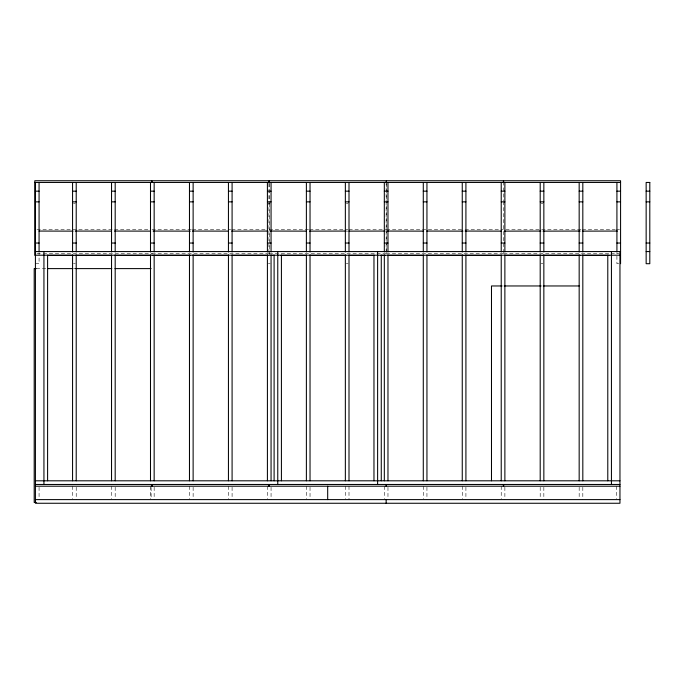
<?xml version="1.0" encoding="UTF-8"?>
<svg xmlns="http://www.w3.org/2000/svg" width="684" height="684" viewBox="0 0 684 684"><rect width="100%" height="100%" fill="white"/><g stroke="black" fill="none" stroke-linecap="round" stroke-linejoin="round"><path stroke-width="0.51" stroke-dasharray="3.42 2.56" d="M73.47 203.67L75.3 203.67M268.325 203.67L270.146 203.67M346.266 203.67L348.088 203.67M541.112 203.67L542.934 203.67M36.936 229.414L113.458 229.354M114.519 229.354L149.591 229.414M152.019 229.414L191.349 229.354M192.409 229.414L230.67 229.354M231.731 229.414L265.743 229.354M269.239 229.354L308.561 229.414M309.621 229.354L347.882 229.414M348.951 229.354L386.144 229.414M386.451 229.414L464.034 229.354M465.094 229.354L503.356 229.414M505.792 229.414L581.246 229.354M582.315 229.354L615.258 229.414M616.318 229.354L619.507 229.414M345.762 231.064L347.882 231.132M36.936 253.661L42.246 253.661M43.314 253.661L151.72 253.661M152.019 253.661L268.932 253.661M269.239 253.661L386.144 253.661M503.356 253.661L386.451 253.661L386.451 203.584M503.663 253.661L609.948 253.661M611.009 253.661L619.507 253.661M35.414 263.708L39.074 263.708L39.074 253.046M73.47 263.708L75.3 263.708M268.325 263.708L270.146 263.708M346.266 263.708L348.088 263.708M541.112 263.708L542.934 263.708M618.746 263.708L616.917 263.708L616.917 253.046M36.329 268.607L45.888 268.607M73.521 268.607L75.65 268.607M616.31 486.213L616.31 498.576M582.819 487.239L582.819 499.611M579.168 487.239L579.168 498.576M543.848 487.239L543.848 499.611M540.198 487.239L540.198 498.576M504.877 487.239L504.877 499.611M503.356 181.799L503.356 200.822M503.356 201.472L503.356 254.32M501.227 486.213L501.227 498.576M465.915 487.239L465.915 499.611M462.256 486.213L462.256 498.576M426.944 487.239L426.944 499.611M423.285 486.213L423.285 498.576M387.973 487.239L387.973 499.611M386.451 183.509L386.451 202.934M386.144 181.799L386.144 200.822M386.144 201.472L386.144 254.32M384.322 486.213L384.322 498.576M349.002 486.213L349.002 499.611M345.352 486.213L345.352 498.576M310.032 487.239L310.032 498.576M306.381 486.213L306.381 498.576M271.061 487.239L271.061 499.611M269.239 183.509L269.239 202.934M269.239 203.584L269.239 255.371M268.932 183.509L268.932 200.822M268.932 201.472L268.932 254.32M267.41 486.213L267.41 498.576M232.09 487.239L232.09 499.611M228.439 486.213L228.439 498.576M193.127 487.239L193.127 499.611M189.468 486.213L189.468 498.576M154.156 487.239L154.156 499.611M152.019 253.26L152.019 255.371M151.113 487.478L151.113 498.157M150.497 486.213L150.497 498.576M115.186 487.239L115.186 499.611M111.535 486.213L111.535 498.576M76.215 487.239L76.215 499.611M72.564 486.213L72.564 498.576M39.074 487.239L39.074 499.611"/><path stroke-width="1.03" d="M34.807 182.448L620.576 182.448M35.414 191.169L39.074 191.169M72.564 191.169L76.215 191.169M111.535 191.169L115.186 191.169M150.497 191.169L154.156 191.169M189.468 191.169L193.127 191.169M228.439 191.169L232.09 191.169M267.41 191.169L271.061 191.169M306.381 191.169L310.032 191.169M345.352 191.169L349.002 191.169M384.322 191.169L387.973 191.169M423.285 191.169L426.944 191.169M462.256 191.169L465.915 191.169M501.227 191.169L504.877 191.169M540.198 191.169L543.848 191.169M579.168 191.169L582.819 191.169M616.917 191.169L620.576 191.169M646.149 191.169L649.8 191.169M35.414 201.857L39.074 201.857M72.564 201.857L76.215 201.857M111.535 201.857L115.186 201.857M150.497 201.857L154.156 201.857M189.468 201.857L193.127 201.857M228.439 201.857L232.09 201.857M267.41 201.857L271.061 201.857M306.381 201.857L310.032 201.857M345.352 201.857L349.002 201.857M384.322 201.857L387.973 201.857M423.285 201.857L426.944 201.857M462.256 201.857L465.915 201.857M501.227 201.857L504.877 201.857M540.198 201.857L543.848 201.857M579.168 201.857L582.819 201.857M616.917 201.857L620.576 201.857M646.149 201.857L649.8 201.857M39.056 231.064L73.068 231.132M75.197 231.064L111.33 231.132M114.519 231.064L150.66 231.132M153.088 231.064L190.28 231.132M192.409 231.064L228.542 231.132M231.731 231.132L267.872 231.064M270.3 231.064L306.432 231.132M309.621 231.132L345.762 231.064M348.951 231.132L385.083 231.064M387.512 231.064L423.652 231.132M426.833 231.064L462.974 231.132M465.094 231.064L501.235 231.132M504.724 231.132L540.864 231.064M542.985 231.132L580.186 231.064M582.315 231.132L617.387 231.064M35.414 243.034L39.074 243.034M72.564 243.034L76.215 243.034M111.535 243.034L115.186 243.034M150.497 243.034L154.156 243.034M189.468 243.034L193.127 243.034M228.439 243.034L232.09 243.034M267.41 243.034L271.061 243.034M306.381 243.034L310.032 243.034M345.352 243.034L349.002 243.034M384.322 243.034L387.973 243.034M423.285 243.034L426.944 243.034M462.256 243.034L465.915 243.034M501.227 243.034L504.877 243.034M540.198 243.034L543.848 243.034M579.168 243.034L582.819 243.034M616.917 243.034L620.576 243.034M646.149 243.034L649.8 243.034M35.414 251.558L620.576 251.558M646.149 251.558L649.8 251.558M35.414 255.209L619.961 255.209M47.564 255.371L73.068 255.371M75.197 255.371L111.33 255.371M114.519 255.371L150.66 255.371M153.088 255.371L190.28 255.371M192.409 255.371L228.542 255.371M231.731 255.371L267.872 255.371M270.3 255.371L274.549 255.371M280.927 255.371L306.432 255.371M309.621 255.371L345.762 255.371M348.951 255.371L374.456 255.371M380.834 255.371L385.083 255.371M387.512 255.371L423.652 255.371M426.833 255.371L462.974 255.371M465.094 255.371L501.235 255.371M504.724 255.371L540.864 255.371M542.985 255.371L580.186 255.371M582.315 255.371L608.88 255.371M36.329 268.607L34.2 268.607L34.2 502.424L36.329 502.424M48.017 268.607L72.461 268.607M75.65 268.607L111.783 268.607M114.972 268.607L151.113 268.607M502.047 285.963L491.488 285.963L491.488 480.809M504.159 285.963L541.138 285.963M543.25 285.963L579.168 285.963M35.414 480.809L619.961 480.809M35.414 484.46L619.961 484.46M35.414 486.213L619.961 486.213M35.414 499.611L619.961 499.611M620.576 263.708L620.576 180.738L503.663 180.738L503.663 182.448M619.961 251.558L619.961 503.262L35.414 503.262L35.414 182.448M616.917 182.448L616.917 251.977M611.436 251.558L611.436 484.46M607.785 255.209L607.785 480.809M582.819 182.448L582.819 251.977M582.819 254.995L582.819 480.809M579.168 182.448L579.168 251.977M579.168 254.995L579.168 480.809M543.848 182.448L543.848 251.977M543.848 254.995L543.848 480.809M540.198 182.448L540.198 251.977M540.198 254.995L540.198 480.809M504.877 182.448L504.877 251.977M504.877 254.995L504.877 480.809M503.663 484.46L503.663 486.213M503.356 182.448L503.356 180.738L386.451 180.738L386.451 182.448M503.356 484.46L503.356 486.213M501.227 182.448L501.227 251.977M501.227 254.995L501.227 480.809M465.915 182.448L465.915 251.977M465.915 254.995L465.915 480.809M462.256 182.448L462.256 251.977M462.256 254.995L462.256 480.809M426.944 182.448L426.944 251.977M426.944 254.995L426.944 480.809M423.285 182.448L423.285 251.977M423.285 254.995L423.285 480.809M387.973 182.448L387.973 251.977M387.973 254.995L387.973 480.809M386.451 484.46L386.451 486.213M386.144 182.448L386.144 180.738L269.239 180.738L269.239 182.85M386.144 484.46L386.144 486.213M386.144 499.611L386.144 503.262M384.322 182.448L384.322 251.977M384.322 254.995L384.322 480.809M381.27 255.209L381.27 480.809M377.619 251.558L377.619 484.46M373.968 255.209L373.968 480.809M349.002 182.448L349.002 251.977M349.002 254.995L349.002 480.809M345.352 182.448L345.352 251.977M345.352 254.995L345.352 480.809M327.687 486.213L327.687 499.611M310.032 182.448L310.032 251.977M310.032 254.995L310.032 480.809M306.381 182.448L306.381 251.977M306.381 254.995L306.381 480.809M281.415 255.209L281.415 480.809M277.764 251.558L277.764 484.46M274.104 255.209L274.104 480.809M271.061 182.448L271.061 251.977M271.061 254.995L271.061 480.809M269.239 484.46L269.239 486.213M268.932 182.85L268.932 180.738L152.019 180.738L152.019 182.448M268.932 484.46L268.932 486.213M267.41 182.448L267.41 251.977M267.41 254.995L267.41 480.809M232.09 182.448L232.09 251.977M232.09 254.995L232.09 480.809M228.439 182.448L228.439 251.977M228.439 254.995L228.439 480.809M193.127 182.448L193.127 251.977M193.127 254.995L193.127 480.809M189.468 182.448L189.468 251.977M189.468 254.995L189.468 480.809M154.156 182.448L154.156 251.977M154.156 254.995L154.156 480.809M152.019 484.46L152.019 486.213M151.72 182.448L151.72 180.738L34.807 180.738L34.807 255.371M151.72 484.46L151.72 486.213M150.497 182.448L150.497 251.977M150.497 254.995L150.497 480.809M115.186 182.448L115.186 251.977M115.186 254.995L115.186 480.809M111.535 182.448L111.535 251.977M111.535 254.995L111.535 480.809M76.215 182.448L76.215 251.977M76.215 254.995L76.215 480.809M72.564 182.448L72.564 251.977M72.564 254.995L72.564 480.809M47.598 255.209L47.598 480.809M43.938 251.558L43.938 484.46M39.074 182.448L39.074 251.977M649.8 182.448L646.149 182.448L646.149 263.708L649.8 263.708L649.8 182.448"/></g></svg>
